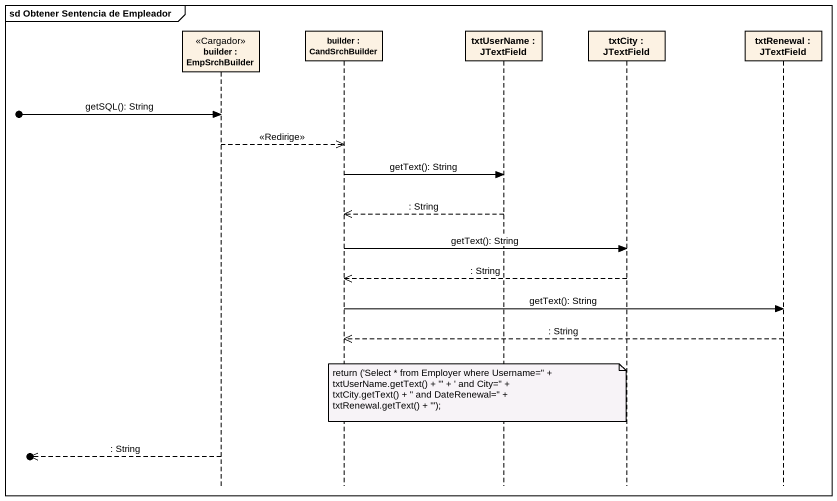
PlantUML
@startuml
mainframe sd Obtener Sentencia de Empleador
hide footbox
participant "builder : EmpSrchBuilder" as builder <<Cargador>>
participant "builder : CandSrchBuilder" as builder_2
participant "txtUserName : JTextField" as txtUserName
participant "txtCity : JTextField" as txtCity
participant "txtRenewal : JTextField" as txtRenewal

[o-> builder : getSQL(): String
builder -->> builder_2 : <<Redirige>>
builder_2 -> txtUserName : getText(): String
txtUserName -->> builder_2 : : String
builder_2 -> txtCity : getText(): String
txtCity -->> builder_2 : : String
builder_2 -> txtRenewal : getText(): String
txtRenewal -->> builder_2 : : String
note over txtUserName
  return ('Select * from Employer where Username='' +
  txtUserName.getText() + ''' + ' and City='' +
  txtCity.getText() + '' and DateRenewal='' +
  txtRenewal.getText() + ''');
end note
[o<<-- builder : : String
@enduml
